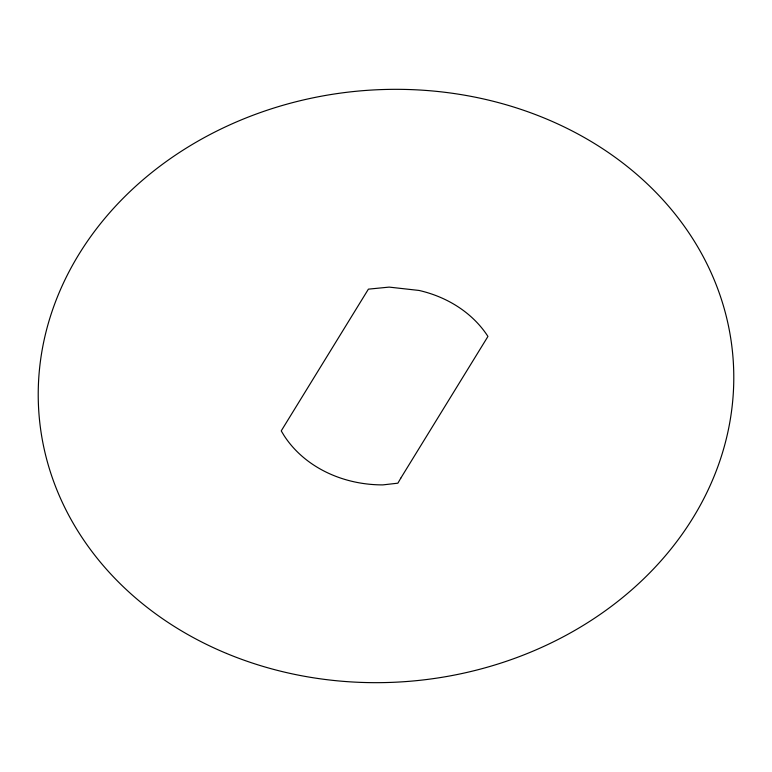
<?xml version="1.0" encoding="UTF-8"?>
<svg xmlns="http://www.w3.org/2000/svg" width="772" height="772" viewBox="0 0 772 772"><rect width="100%" height="100%" fill="white"/><g stroke="black" fill="none" stroke-linecap="round" stroke-linejoin="round"><path stroke-width="1.16" d="M400.774 478.177L397.879 483.185L382.835 484.893A116.051 98.739 -5.1 0 1 284.057 435.562L281.23 430.892L368.398 289.153L389.165 287.107L419.051 290.446A116.051 98.739 -5.1 0 1 487.943 336.438L400.774 478.177M226.505 653.43A348.162 296.226 -5.1 0 0 733.4 363.506A348.162 296.226 -5.1 0 0 198.095 141.064A348.162 296.226 -5.1 0 0 226.505 653.43"/></g></svg>
